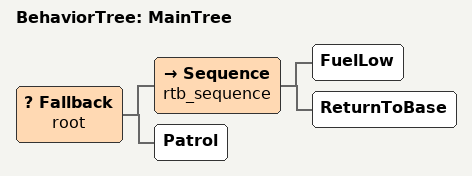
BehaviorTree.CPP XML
<root main_tree_to_execute="MainTree">
  <BehaviorTree ID="MainTree">
    <Fallback name="root">
      <Sequence name="rtb_sequence">
        <FuelLow/>
        <ReturnToBase/>
      </Sequence>
      <Patrol/>
    </Fallback>
  </BehaviorTree>
</root>
